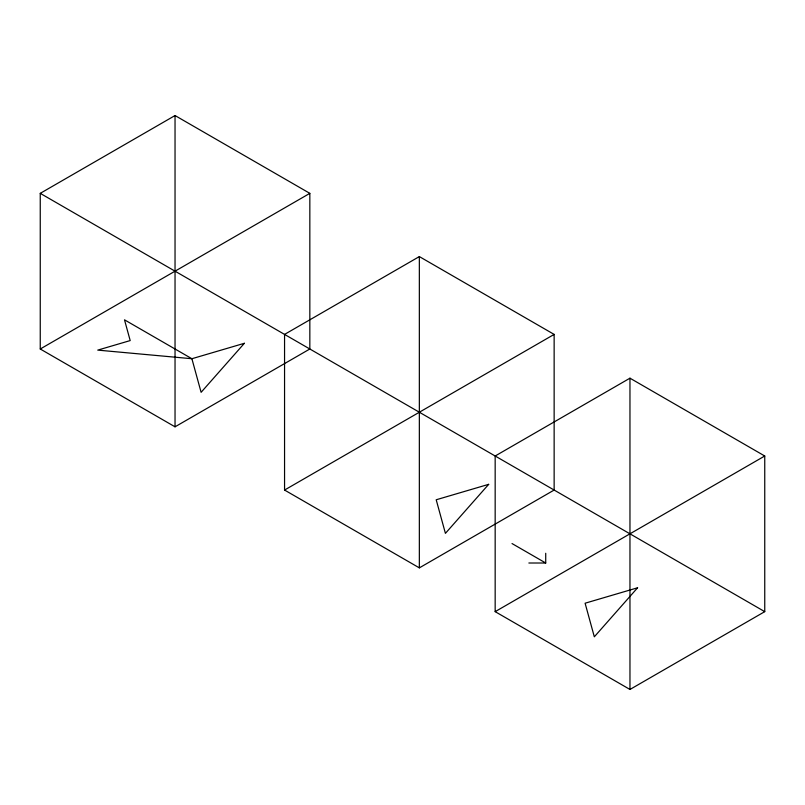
<?xml version="1.0" encoding="UTF-8"?>
<svg xmlns="http://www.w3.org/2000/svg" width="805" height="805" viewBox="0 0 805 805"><rect width="100%" height="100%" fill="white"/><g stroke="black" fill="none" stroke-linecap="round" stroke-linejoin="round"><path stroke-width="1.21" d="M40.25 193.351L175.037 115.538L309.834 193.351L309.834 348.998L175.037 426.821L40.25 348.998L40.25 193.351L764.75 611.649L764.75 456.002L629.963 378.179L495.166 456.002L495.166 611.649L629.963 689.462L764.75 611.649M40.25 348.998L309.834 193.351M419.345 256.584L284.557 334.407L284.557 490.054L419.345 567.867L554.142 490.054L554.142 334.407L419.345 256.584L419.345 567.867M284.557 490.054L554.142 334.407M495.166 611.649L764.75 456.002M528.865 563.007L545.72 563.007L545.72 553.277M512.02 543.556L545.72 563.007M629.963 378.179L629.963 689.462M175.037 115.538L175.037 426.821M244.378 343.292L201.109 392.317L191.892 358.728L124.493 319.816L130.189 340.575L97.747 350.115L191.892 358.728L244.378 343.292M488.685 484.338L445.417 533.363L436.199 499.774L488.685 484.338M637.59 587.781L594.321 636.815L585.104 603.217L637.59 587.781"/></g></svg>
